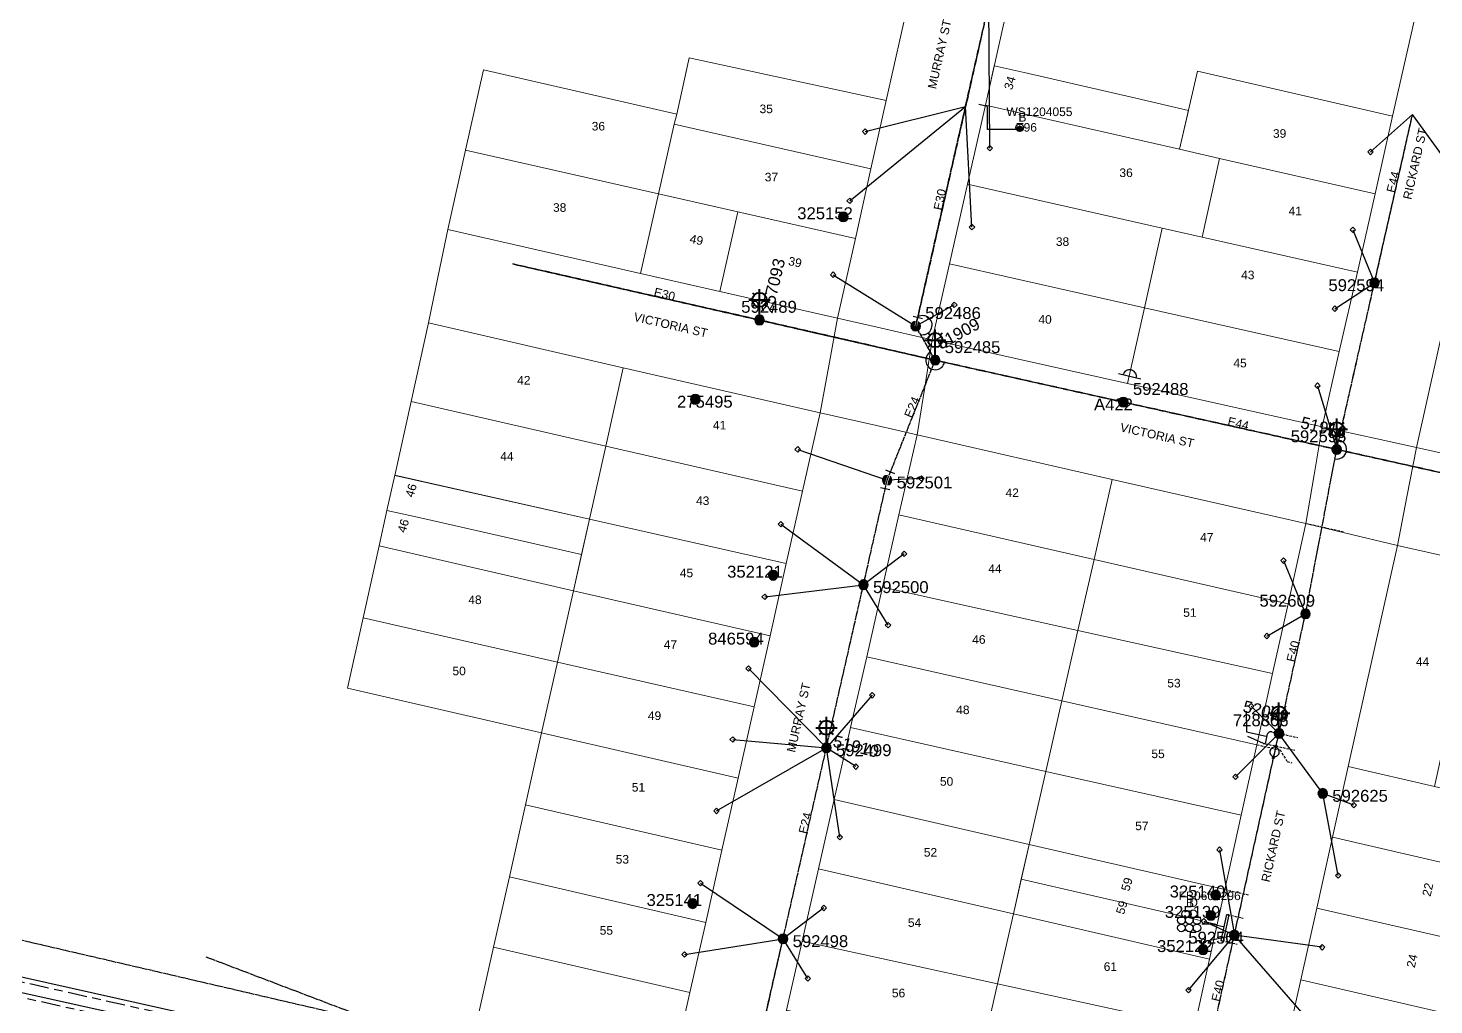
# Model space of a CAD drawing. Header units: metres. Extents: x 311347 to 316656, y 6252667 to 6255486.
# Drawn here: x 313650.2 to 313944.8, y 6254994.7 to 6255199.5 of the extents above; entities that cross this region are included whole.
import ezdxf
from ezdxf.enums import TextEntityAlignment as Align

# ---------------------------------------------------------------- set-up
doc = ezdxf.new("R2010")
doc.units = ezdxf.units.M
for name, pattern in [('Cable Exist OH', [1, 1, 0]), ('Cable Exist UG', [8.2, 4, -1.2, 1.8, -1.2]), ('DASHED', [0.75, 0.5, -0.25])]:
    doc.linetypes.add(name, pattern=pattern)
doc.layers.get('0').update_dxf_attribs({"color": 6})
doc.layers.add('Cadastre Land Parcels_SP_EXT', color=9, linetype='Continuous', lineweight=5)
doc.layers.add('Cadastre Roads_SP_EXT', color=7, linetype='Continuous', lineweight=5)
for name, color, linetype in [('Duct_SP_EXT', 7, 'Continuous'), ('Equip_SP_HV_EXT', 7, 'Continuous'), ('Equip_SP_LV_EXT', 7, 'Continuous'), ('Equip_SP_SL_EXT', 7, 'Continuous'), ('Mains_HV_EXT', 7, 'Continuous'), ('Mains_LV_EXT', 7, 'Continuous'), ('Mains_SL_EXT', 7, 'Continuous'), ('Mains_TR_EXT', 7, 'Continuous'), ('Services_SP_EXT', 7, 'Continuous'), ('SupportsOH_SP_TR_HV_LV_SL_EXT', 7, 'Continuous'), ('Trench_SP_EXT', 7, 'Continuous')]:
    doc.layers.add(name, color=color, linetype=linetype)
doc.layers.add('UNKNOWN_FEATURES', color=1, linetype='DASHED', plot=False)
doc.styles.add('iecARIAL', font='arial.ttf', dxfattribs={"height": 2})
doc.styles.add('POLE_LABEL', font='arial.ttf')
doc.styles.get("Standard").update_dxf_attribs({"font": 'arial.ttf'})
doc.linetypes.add('Cable P UG', pattern='A,6,-0.5,["P",Standard,S=1.7,R=0,X=0.5,Y=-1],-2.9', length=9.4)

# ---------------------------------------------------------------- blocks, each defined once
blk = doc.blocks.new('DUCT_EXT')
blk.add_circle((0, 0.8), 0.8)
at = {"flags": 1}
blk.add_attdef('Z', (0, 0), '', height=0.2, dxfattribs=at)
at = {"flags": 9}
for tag, p in [('DUCT_CODE', (0, 0)), ('XSECT_TYPE', (0, -0.2)), ('STATE', (0, -0.6)), ('FB_REFERENCE', (0, -0.4)), ('NOTES', (0, -0.8))]:
    blk.add_attdef(tag, text='', height=0.2, dxfattribs=at).set_placement(p, align=Align.MIDDLE_LEFT)
blk = doc.blocks.new('LV_OH_LINKS_OPEN_EXT')
for p, q in [((-0.17, 4.97), (-0.17, 5.46)), ((-0.17, 3), (-0.17, 2.5)), ((0.17, 4.97), (0.17, 5.46)), ((0.17, 3), (0.17, 2.5))]:
    blk.add_line(p, q)
blk.add_lwpolyline([(0, 2.99, 1), (0, 4.98, 1)], format="xyb", close=True)
at = {"flags": 9}
for tag, p in [('ACTUAL_STATUS', (0, 0)), ('CONSTRUCTED_VOLTAGE', (0, -0.2)), ('OPERATING_VOLTAGE', (0, -0.6)), ('ORIENTATION', (0, -0.8)), ('OWNED_BY', (0, -1)), ('STATE', (0, -1.2)), ('SWITCH_TYPE', (0, -1.4)), ('NO_PHASES', (0, -0.4)), ('USAGE', (0, -1.6)), ('LEGEND', (0, -1.8)), ('NOTES', (0, -2))]:
    blk.add_attdef(tag, text='', height=0.2, dxfattribs=at).set_placement(p, align=Align.MIDDLE_LEFT)
at = {"flags": 1}
blk.add_attdef('Z', (0, 0), '', height=0.2, dxfattribs=at)
blk = doc.blocks.new('SL_LANTERN_EXT')
at = {"lineweight": 40}
for p, q in [((0, 1.97), (0, 6.47)), ((-2.25, 4.22), (2.25, 4.22)), ((-1.46, 5.68), (-1.06, 5.28)), ((-1.46, 2.76), (-1.06, 3.16)), ((1.46, 5.68), (1.06, 5.28)), ((1.46, 2.76), (1.06, 3.16)), ((0, 0), (0, 2.72))]:
    blk.add_line(p, q, dxfattribs=at)
blk.add_circle((0, 4.22), 1.5, dxfattribs=at)
at = {"style": 'iecARIAL', "flags": 8}
blk.add_attdef('ASSET_NUM', (1.5, 1.5), '', height=2.5, dxfattribs=at)
for tag, p, height, flags in [('OPERATING_VOLTAGE', (0.98, -1.65), 0.2, 9), ('ORIENTATION', (0.98, -1.85), 0.2, 9), ('OWNED_BY', (0.98, -2.05), 0.2, 9), ('STATE', (0.98, -2.25), 0.2, 9), ('CONSTRUCTED_VOLTAGE', (0.98, -0.65), 0.2, 9), ('CONTROL_TYPE', (0.98, -0.85), 0.2, 9), ('LANTERN_PURPOSE', (0.98, -1.05), 0.2, 9), ('LANTERN_TYPE', (0.98, -1.25), 0.2, 9), ('NO_PHASES', (0.98, -1.45), 0.2, 9), ('USAGE', (0.98, -2.45), 0.2, 9), ('CEXIST', (0.98, -2.65), 0.2, 9), ('CNEW', (0.98, -2.85), 0.2, 9), ('CNUMBER', (0.98, -3.05), 0.2, 9), ('LNUMBER', (2.18, -3.25), 2.5, 8), ('CREMOVE', (0.98, -3.25), 0.2, 9), ('CREPLACE', (0.98, -3.45), 0.2, 9), ('LKINGHEIGHT', (0.98, -3.65), 0.2, 9), ('LBRACKET', (0.98, -3.85), 0.2, 9), ('LBRACKETVOCAB', (0.98, -4.05), 0.2, 9), ('LCATEGORY', (0.98, -4.25), 0.2, 9), ('LCHARGE1', (0.98, -4.45), 0.2, 9), ('LCHARGE1PERCENT', (0.98, -4.65), 0.2, 9), ('LCHARGE2', (0.98, -4.85), 0.2, 9), ('LCHARGE2PERCENT', (0.98, -5.05), 0.2, 9), ('LCHARGE3', (0.98, -5.25), 0.2, 9), ('LCHARGE3PERCENT', (0.98, -5.45), 0.2, 9), ('LEXIST', (0.98, -5.65), 0.2, 9), ('LLAMP', (0.98, -5.85), 0.2, 9), ('LLAMPVOCAB', (0.98, -6.05), 0.2, 9), ('LMAST', (0.98, -6.25), 0.2, 9), ('LMASTVOCAB', (0.98, -6.45), 0.2, 9), ('LNEW', (0.98, -6.65), 0.2, 9), ('LANTNUMBER', (0.98, -6.85), 0.2, 9), ('LOUTREACH', (0.98, -7.25), 0.2, 9), ('LOUTREACHVOCAB', (0.98, -7.45), 0.2, 9), ('LRATECODE', (0.98, -7.65), 0.2, 9), ('LREMOVE', (0.98, -7.85), 0.2, 9), ('LREPLACE', (0.98, -8.05), 0.2, 9), ('LTYPE', (0.98, -8.25), 0.2, 9), ('LTYPEVOCAB', (0.98, -8.45), 0.2, 9), ('LEGEND', (0.98, -8.65), 0.2, 9), ('LOCATION', (0.98, -8.85), 0.2, 9), ('STREETNAME', (0.98, -9.25), 0.2, 9), ('SUBURB', (0.98, -9.45), 0.2, 1), ('NOTES', (0.98, -9.05), 0.2, 9)]:
    blk.add_attdef(tag, p, '', height=height, dxfattribs=dict(flags=flags))
blk = doc.blocks.new('CCP_EXT')
blk.add_wipeout([(0, 0.57), (0.57, 0), (0, -0.57), (-0.57, 0)])
blk.add_lwpolyline([(-0.57, 0), (0, 0.57), (0.57, 0), (0, -0.57), (-0.57, 0)])
at = {"flags": 1}
blk.add_attdef('Z', (0, 0), '', height=0.2, dxfattribs=at)
at = {"flags": 9}
for tag, p in [('CCP_TYPE', (0, 0)), ('CONSTRUCTED_VOLTAGE', (0, -0.2)), ('OPERATING_VOLTAGE', (0, -0.6)), ('ORIENTATION', (0, -0.8)), ('OWNED_BY', (0, -1)), ('STATE', (0, -1.8)), ('NO_PHASES', (0, -0.4)), ('USAGE', (0, -1.2)), ('LEGEND', (0, -1.4)), ('LIFE_SUPPORT', (0, -1.6)), ('NOTES', (0, -2))]:
    blk.add_attdef(tag, text='', height=0.2, dxfattribs=at).set_placement(p, align=Align.MIDDLE_LEFT)
blk = doc.blocks.new('POLE_EXT')
blk.add_hatch(color=256).paths.add_polyline_path([(-1, 0, 1), (1, 0, 1)])
blk.add_lwpolyline([(-1, 0, 1), (1, 0, 1)], format="xyb", close=True)
for tag, height, flags, p in [('pNumber', 2.5, 8, (-17.84, 2.07)), ('OWNED_BY', 0.2, 9, (1.35, -0.4)), ('SPECIAL_USE', 0.2, 9, (1.35, -0.8)), ('STATE', 0.2, 9, (1.35, -1)), ('cLV', 0.2, 9, (1.35, -1.4)), ('hDepth', 0.2, 9, (1.35, -1.6)), ('hDia', 0.2, 9, (1.35, -1.8)), ('cHV', 0.2, 9, (1.35, -2)), ('PARENT', 0.2, 9, (1.35, -0.6)), ('USAGE', 0.2, 9, (1.35, -1.2)), ('LBRACKET', 0.2, 9, (1.35, -2.2)), ('LExisting', 0.2, 9, (1.35, -2.4)), ('LANTNUMBER', 0.2, 9, (1.35, -2.6)), ('LOther', 0.2, 9, (1.35, -2.8)), ('LRemove', 0.2, 9, (1.35, -3)), ('cLinedev', 0.2, 9, (1.35, -3.4)), ('pExisting', 0.2, 9, (1.35, -3.8)), ('pFooting', 0.2, 9, (1.35, -4.4)), ('pNew', 0.2, 9, (1.35, -4.6)), ('pRelocate', 0.2, 9, (1.35, -5)), ('pRemove', 0.2, 9, (1.35, -5.2)), ('pReplace', 0.2, 9, (1.35, -5.4)), ('pStay', 0.2, 9, (1.35, -5.6)), ('pType', 0.2, 9, (1.35, -5.8)), ('LEGEND', 0.2, 9, (1.35, -3.2)), ('LOCATION', 0.2, 9, (1.35, -3.6)), ('PFNUMBER', 0.2, 9, (1.35, -4)), ('NEWPFNUMBER', 0.2, 9, (1.35, -4.2)), ('cspan', 0.2, 9, (1.35, -6)), ('STREETNAME', 0.2, 9, (1.35, -6.2)), ('SUBURB', 0.2, 9, (1.35, -6.4)), ('OPERATED_BY', 0.2, 9, (1.36, -7.01)), ('NOTES', 0.2, 9, (1.35, -6.6)), ('MAINTAINED_BY', 0.2, 9, (1.36, -6.81))]:
    blk.add_attdef(tag, text='', height=height, dxfattribs=dict(flags=flags)).set_placement(p, align=Align.MIDDLE_LEFT)
at = {"style": 'POLE_LABEL'}
for tag, height, flags, p in [('ASSET_NUM', 2.5, 8, (2, 2)), ('STRUCTURE_PLANT_NUMBER', 0.2, 9, (1.35, 0.03)), ('STREET_CODE', 0.2, 9, (1.35, -0.2))]:
    blk.add_attdef(tag, text='', height=height, dxfattribs=dict(at, flags=flags)).set_placement(p, align=Align.MIDDLE_LEFT)
at = {"flags": 1}
blk.add_attdef('Z', (1.35, -7.33), '', height=0.2, dxfattribs=at)
blk = doc.blocks.new('HV_USL_CLOSED_EXT')
blk.add_line((2.4, 5.5), (-2.4, 5.5))
blk.add_lwpolyline([(1.44, 5.5, 0.414214), (0, 6.94, 0.414214), (-1.44, 5.5)], format="xyb")
for tag, height, flags, p in [('ASSET_NUM', 2.5, 8, (2, 2)), ('STREET_CODE', 0.2, 9, (1.5, 0)), ('ACTUAL_STATUS', 0.2, 9, (1.5, -0.2)), ('CONSTRUCTED_VOLTAGE', 0.2, 9, (1.5, -0.4)), ('OPERATING_VOLTAGE', 0.2, 9, (1.5, -0.8)), ('ORIENTATION', 0.2, 9, (1.5, -1)), ('OWNED_BY', 0.2, 9, (1.5, -1.2)), ('OPERATED_BY', 0.2, 9, (1.5, -1.4)), ('STATE', 0.2, 9, (1.5, -1.8)), ('SWITCH_TYPE', 0.2, 9, (1.5, -2)), ('STREETNAME', 0.2, 9, (1.5, -2.8)), ('SUBURB', 0.2, 9, (1.5, -3)), ('NO_PHASES', 0.2, 9, (1.5, -0.6)), ('MAINTAINED_BY', 0.2, 9, (1.5, -1.6)), ('USAGE', 0.2, 9, (1.5, -2.2)), ('LEGEND', 0.2, 9, (1.5, -2.4)), ('LOCATION', 0.2, 9, (1.5, -2.6)), ('Z', 0.2, 1, (1.5, -3.6)), ('NOTES', 0.2, 9, (1.5, -3.2)), ('LABEL_ALIGNMENT', 0.2, 9, (1.5, -3.4))]:
    blk.add_attdef(tag, text='', height=height, dxfattribs=dict(flags=flags)).set_placement(p, align=Align.MIDDLE_LEFT)
blk = doc.blocks.new('End Shackle_EXT')
blk.add_wipeout([(0, 0.25), (1.81, 0.25), (1.82, -0.25), (0, -0.25)])
blk.add_line((1.81, -1), (1.81, 1))
at = {"flags": 1}
blk.add_attdef('Z', (0, 0), '', height=0.2, dxfattribs=at)
at = {"flags": 9}
for tag, p in [('CONNECTOR_TYPE', (0, 0)), ('CONSTRUCTED_VOLTAGE', (0, -0.2)), ('OPERATING_VOLTAGE', (0, -0.6)), ('ORIENTATION', (0, -0.8)), ('OWNED_BY', (0, -1)), ('STATE', (0, -1.2)), ('NO_PHASES', (0, -0.4)), ('USAGE', (0, -1.4)), ('NOTES', (0, -1.6))]:
    blk.add_attdef(tag, text='', height=0.2, dxfattribs=at).set_placement(p, align=Align.MIDDLE_LEFT)
blk = doc.blocks.new('CABLE_LARGE_EXT')
h = blk.add_hatch(color=256)
edge = h.paths.add_edge_path()
edge.add_arc((0, 0.55), 0.55, 0, 360)
blk.add_circle((0, 0.55), 0.55)
at = {"flags": 1}
blk.add_attdef('Z', (0, 0), '', height=0.2, dxfattribs=at)
at = {"flags": 9}
for tag, p in [('COND_CODE', (0, 0)), ('STATE', (0, -0.4)), ('XSECT_SIZE', (0, -0.6)), ('FB_REFERENCE', (0, -0.2)), ('NOTES', (0, -0.8))]:
    blk.add_attdef(tag, text='', height=0.2, dxfattribs=at).set_placement(p, align=Align.MIDDLE_LEFT)

msp = doc.modelspace()

# ---------------------------------------------------------------- linework, layer by layer
at = {"layer": 'Cadastre Land Parcels_SP_EXT', "linetype": 'Continuous'}
for points in [[(313830.06, 6255184.28), (313788.74, 6255193.2), (313786.14, 6255181.41), (313785.6, 6255179.29), (313826.84, 6255169.95), (313830.06, 6255184.28)], [(313786.14, 6255181.41), (313745.64, 6255190.73), (313741.85, 6255173.87), (313782.28, 6255164.7), (313785.6, 6255179.29), (313786.14, 6255181.41)], [(313893.41, 6255182.22), (313882.36, 6255184.76), (313858.98, 6255190.15), (313852.69, 6255191.55), (313850.83, 6255183.3), (313891.55, 6255174.06), (313893.41, 6255182.22)], [(313936.19, 6255180.97), (313895.29, 6255190.42), (313891.55, 6255174.06), (313899.93, 6255172.15), (313932.52, 6255164.74), (313936.19, 6255180.97)], [(313891.55, 6255174.06), (313850.83, 6255183.3), (313847.07, 6255166.73), (313887.88, 6255157.55), (313896.28, 6255155.66), (313899.93, 6255172.15), (313891.55, 6255174.06)], [(313826.84, 6255169.95), (313785.6, 6255179.29), (313782.28, 6255164.7), (313823.59, 6255155.36), (313826.84, 6255169.95)], [(313782.28, 6255164.7), (313741.85, 6255173.87), (313738.11, 6255157.22), (313778.52, 6255148.03), (313782.28, 6255164.7)], [(313932.52, 6255164.74), (313899.93, 6255172.15), (313896.28, 6255155.66), (313928.8, 6255148.32), (313932.52, 6255164.74)], [(313884.16, 6255140.84), (313887.88, 6255157.55), (313847.07, 6255166.73), (313843.29, 6255150.08), (313884.16, 6255140.84)], [(313798.93, 6255160.94), (313782.28, 6255164.7), (313778.52, 6255148.03), (313795.14, 6255144.27), (313798.93, 6255160.94)], [(313823.59, 6255155.36), (313798.93, 6255160.94), (313795.14, 6255144.27), (313819.84, 6255138.67), (313823.59, 6255155.36)], [(313896.28, 6255155.66), (313887.88, 6255157.55), (313884.16, 6255140.84), (313925.01, 6255131.66), (313928.8, 6255148.32), (313896.28, 6255155.66)], [(313964.71, 6255147.65), (313949.98, 6255151.02), (313941.18, 6255111.55), (313956.82, 6255108.05), (313964.71, 6255147.65)], [(313884.16, 6255140.84), (313843.29, 6255150.08), (313839.66, 6255134.08), (313880.62, 6255124.95), (313884.16, 6255140.84)], [(313925.01, 6255131.66), (313884.16, 6255140.84), (313880.62, 6255124.95), (313921.45, 6255115.9), (313925.01, 6255131.66)], [(313774.93, 6255128.28), (313734.07, 6255137.65), (313730.43, 6255121.19), (313771.26, 6255111.82), (313774.93, 6255128.28)], [(313816.17, 6255118.84), (313774.93, 6255128.28), (313771.26, 6255111.82), (313812.49, 6255102.37), (313816.17, 6255118.84)], [(313771.26, 6255111.82), (313730.43, 6255121.19), (313727, 6255105.71), (313767.83, 6255096.53), (313771.26, 6255111.82)], [(313877.41, 6255104.87), (313836.51, 6255114.21), (313832.7, 6255097.45), (313873.6, 6255088.07), (313877.41, 6255104.87)], [(313812.49, 6255102.37), (313771.26, 6255111.82), (313767.83, 6255096.53), (313809.09, 6255087.26), (313812.49, 6255102.37)], [(313767.83, 6255096.53), (313727, 6255105.72), (313725.36, 6255098.32), (313731.8, 6255096.91), (313754.87, 6255091.71), (313766.17, 6255089.11), (313767.83, 6255096.53)], [(313918.03, 6255095.62), (313877.41, 6255104.87), (313873.6, 6255088.07), (313914.3, 6255078.76), (313918.03, 6255095.62)], [(313766.17, 6255089.11), (313754.87, 6255091.71), (313731.8, 6255096.91), (313725.36, 6255098.32), (313723.72, 6255090.9), (313764.47, 6255081.52), (313766.17, 6255089.11)], [(313809.09, 6255087.26), (313767.83, 6255096.53), (313764.47, 6255081.52), (313805.7, 6255072.06), (313809.09, 6255087.26)], [(313873.6, 6255088.07), (313832.7, 6255097.45), (313829.26, 6255082.28), (313870.2, 6255073.21), (313873.6, 6255088.07)], [(313764.47, 6255081.52), (313723.72, 6255090.9), (313720.39, 6255075.86), (313761.13, 6255066.57), (313764.47, 6255081.52)], [(313955.21, 6255086.92), (313937.22, 6255091.01), (313926.89, 6255044.66), (313944.94, 6255040.5), (313955.21, 6255086.92)], [(313914.3, 6255078.76), (313873.6, 6255088.07), (313870.2, 6255073.21), (313911.04, 6255064.16), (313914.3, 6255078.76)], [(313805.7, 6255072.06), (313764.47, 6255081.52), (313761.13, 6255066.57), (313802.36, 6255057.19), (313805.7, 6255072.06)], [(313870.2, 6255073.21), (313829.26, 6255082.28), (313825.94, 6255067.68), (313866.85, 6255058.44), (313870.2, 6255073.21)], [(313761.13, 6255066.57), (313720.39, 6255075.86), (313717.11, 6255061.06), (313757.81, 6255051.7), (313761.13, 6255066.57)], [(313911.04, 6255064.16), (313870.2, 6255073.21), (313866.85, 6255058.44), (313907.75, 6255049.21), (313911.04, 6255064.16)], [(313802.36, 6255057.19), (313761.13, 6255066.57), (313757.81, 6255051.7), (313799, 6255042.22), (313802.36, 6255057.19)], [(313866.85, 6255058.44), (313825.94, 6255067.68), (313822.57, 6255052.82), (313863.48, 6255043.64), (313866.85, 6255058.44)], [(313907.75, 6255049.21), (313866.85, 6255058.44), (313863.48, 6255043.64), (313904.41, 6255034.45), (313907.75, 6255049.21)], [(313799, 6255042.22), (313757.81, 6255051.7), (313754.42, 6255036.61), (313795.6, 6255027.16), (313799, 6255042.22)], [(313863.48, 6255043.64), (313822.57, 6255052.82), (313819.15, 6255037.78), (313860, 6255028.32), (313863.48, 6255043.64)], [(313944.94, 6255040.5), (313926.89, 6255044.66), (313923.6, 6255029.85), (313967.95, 6255019.59), (313971.22, 6255034.45), (313959.43, 6255037.16), (313944.94, 6255040.5)], [(313904.41, 6255034.45), (313863.48, 6255043.64), (313860, 6255028.32), (313901.03, 6255018.86), (313904.41, 6255034.45)], [(313795.6, 6255027.16), (313754.42, 6255036.61), (313751.05, 6255021.54), (313792.24, 6255011.98), (313795.6, 6255027.16)], [(313860, 6255028.32), (313819.15, 6255037.78), (313815.85, 6255023.24), (313856.69, 6255013.76), (313860, 6255028.32)], [(313858.34, 6255021.04), (313873.47, 6255017.54), (313893.51, 6255012.95), (313899.42, 6255011.57), (313901.03, 6255018.86), (313860, 6255028.32), (313858.34, 6255021.04)], [(313967.95, 6255019.59), (313923.6, 6255029.85), (313920.28, 6255014.97), (313964.7, 6255004.83), (313967.95, 6255019.59)], [(313792.24, 6255011.98), (313751.05, 6255021.54), (313747.74, 6255006.83), (313788.9, 6254997.3), (313792.24, 6255011.98)], [(313856.69, 6255013.76), (313815.85, 6255023.24), (313812.41, 6255008.09), (313853.35, 6254999.13), (313856.69, 6255013.76)], [(313856.69, 6255013.76), (313897.81, 6255004.29), (313899.42, 6255011.57), (313893.51, 6255012.95), (313873.47, 6255017.54), (313858.34, 6255021.04), (313856.69, 6255013.76)], [(313897.81, 6255004.29), (313856.69, 6255013.76), (313853.35, 6254999.13), (313894.68, 6254990.12), (313897.81, 6255004.29)], [(313964.7, 6255004.83), (313920.28, 6255014.97), (313916.93, 6254999.96), (313961.37, 6254989.71), (313964.7, 6255004.83)], [(313788.9, 6254997.3), (313747.74, 6255006.83), (313744.03, 6254990.24), (313764.25, 6254985.56), (313785.19, 6254980.73), (313788.9, 6254997.3)], [(313853.35, 6254999.13), (313812.41, 6255008.09), (313809.13, 6254993.6), (313850, 6254984.32), (313853.35, 6254999.13)], [(313894.68, 6254990.12), (313853.35, 6254999.13), (313851.68, 6254991.74), (313892.97, 6254982.45), (313894.68, 6254990.12)], [(313961.37, 6254989.71), (313916.93, 6254999.96), (313913.66, 6254985.31), (313958.17, 6254975.17), (313961.37, 6254989.71)]]:
    msp.add_lwpolyline(points, close=True, dxfattribs=at)
at = {"layer": 'Cadastre Roads_SP_EXT', "linetype": 'Continuous'}
msp.add_lwpolyline([(313956.82, 6255108.05), (313941.18, 6255111.55), (313939.18, 6255101.18), (313937.22, 6255091.01), (313955.21, 6255086.92), (313969.48, 6255083.62), (313984.11, 6255080.27), (314025.82, 6255070.72), (314028.05, 6255081.24), (314030.22, 6255091.52), (314016.09, 6255094.73), (314001.3, 6255098.08), (313986.03, 6255101.51), (313971.27, 6255104.82), (313956.82, 6255108.05)], close=True, dxfattribs=at)
at = {"layer": 'Duct_SP_EXT'}
for p, q in [((313901.38, 6255013.66), (313900.17, 6255008.19)), ((313901.84, 6255013.56), (313900.64, 6255008.09)), ((313901.38, 6255013.66), (313901.61, 6255013.61)), ((313901.84, 6255013.56), (313901.61, 6255013.61)), ((313900.17, 6255008.19), (313900.4, 6255008.14)), ((313900.64, 6255008.09), (313900.4, 6255008.14))]:
    msp.add_line(p, q, dxfattribs=at)
for points in [[(313857.32, 6255178.18), (313851.26, 6255178.18), (313851.26, 6255183.06), (313849.45, 6255183.48)], [(313896.22, 6255011.7), (313898.15, 6255011.68), (313900.68, 6255011.15)]]:
    msp.add_lwpolyline(points, dxfattribs=at)
at = {"layer": 'Mains_HV_EXT', "linetype": 'Cable Exist OH'}
for points in [[(313840.31, 6255129.84), (313879.75, 6255121.06)], [(313879.75, 6255121.06), (313924.47, 6255111.14)], [(313924.47, 6255111.14), (313971.52, 6255100.66)]]:
    msp.add_lwpolyline(points, dxfattribs=at)
at = {"layer": 'Mains_LV_EXT', "linetype": 'Continuous'}
for points in [[(313837.21, 6255135.24, 1.464663), (313836.66, 6255138.93)], [(313839.32, 6255131.58, 1.534888), (313842.26, 6255129.41)], [(313924.1, 6255109.18, 1.02253), (313924.92, 6255113.09)]]:
    msp.add_lwpolyline(points, format="xyb", dxfattribs=at)
at = {"layer": 'Mains_LV_EXT', "linetype": 'Cable Exist OH'}
for points in [[(313917.93, 6255076.67), (313924.47, 6255111.14)], [(313924.47, 6255111.14), (313971.52, 6255100.66)], [(313912.37, 6255051.61), (313917.93, 6255076.67)], [(313800.45, 6254973.46), (313808.41, 6255008.56)]]:
    msp.add_lwpolyline(points, dxfattribs=at)
at = {"layer": 'Mains_SL_EXT', "linetype": 'Cable Exist OH'}
for points in [[(313803.47, 6255138.28), (313751.76, 6255150.02)], [(314033.43, 6255086.79), (313971.52, 6255100.66), (313924.47, 6255111.14)]]:
    msp.add_lwpolyline(points, dxfattribs=at)
at = {"layer": 'Services_SP_EXT'}
for points in [[(313955.12, 6255161.07), (313940.37, 6255181.33)], [(313921.54, 6255039.03), (313912.37, 6255051.61)], [(313918.11, 6254991.96), (313903.01, 6255009.29)]]:
    msp.add_lwpolyline(points, dxfattribs=at)
at = {"layer": 'Trench_SP_EXT', "linetype": 'Cable Exist UG'}
for points in [[(313905.79, 6255051.03), (313909.07, 6255049.54)], [(313909.61, 6255049.78), (313909.99, 6255051.51)], [(313910.87, 6255051.94), (313912.37, 6255051.61)]]:
    msp.add_lwpolyline(points, dxfattribs=at)
for points in [[(313909.99, 6255051.51, -0.376504), (313910.87, 6255051.94)], [(313909.07, 6255049.54, 0.576695), (313909.61, 6255049.78)]]:
    msp.add_lwpolyline(points, format="xyb", dxfattribs=at)
at = {"layer": 'UNKNOWN_FEATURES'}
for points in [[(313918.03, 6255095.63), (313925.87, 6255093.89)], [(313912.37, 6255051.61), (313913.45, 6255056.49)], [(313912.37, 6255051.61), (313916.25, 6255050.75)], [(313907.75, 6255049.22), (313912.6, 6255048.15), (313914.1, 6255045.69), (313915.07, 6255045.47)], [(313909.54, 6255049.44), (313915.66, 6255048.09)], [(313901.03, 6255018.86), (313905.91, 6255017.78)], [(313901.61, 6255013.61), (313904.83, 6255012.9)], [(313900.4, 6255008.14), (313903.63, 6255007.43)]]:
    msp.add_lwpolyline(points, dxfattribs=at)

# ---------------------------------------------------------------- block references
at = {"layer": 'Duct_SP_EXT'}
for name, p in [('DUCT_EXT', (313858.02, 6255177.8)), ('CABLE_LARGE_EXT', (313858.02, 6255177.8)), ('DUCT_EXT', (313891.93, 6255011.63)), ('DUCT_EXT', (313892.79, 6255012.98)), ('DUCT_EXT', (313893.57, 6255011.64)), ('DUCT_EXT', (313894.39, 6255013.01)), ('DUCT_EXT', (313895.19, 6255011.63)), ('DUCT_EXT', (313891.91, 6255010.03)), ('DUCT_EXT', (313893.55, 6255010.05)), ('DUCT_EXT', (313895.19, 6255010.03))]:
    msp.add_blockref(name, p, dxfattribs=at)
at = {"layer": 'Equip_SP_HV_EXT'}
ref = msp.add_blockref('HV_USL_CLOSED_EXT', (313879.75, 6255121.06), dxfattribs=dict(at, rotation=346.3176950957306))
ref.add_attrib('ASSET_NUM', 'A422', dxfattribs={"layer": '0', "height": 2.5}).set_placement((313881.75, 6255121.81), align=Align.TOP_RIGHT)
at = {"layer": 'Equip_SP_LV_EXT', "rotation": 166.4799811384383}
msp.add_blockref('LV_OH_LINKS_OPEN_EXT', (313912.37, 6255051.61), dxfattribs=at)
at = {"layer": 'Equip_SP_SL_EXT'}
ref = msp.add_blockref('SL_LANTERN_EXT', (313803.47, 6255138.28), dxfattribs=at)
ref.add_attrib('ASSET_NUM', '257093', dxfattribs={"layer": '0', "height": 2.5, "rotation": 76.6021, "style": 'iecARIAL'}).set_placement((313804.97, 6255139.79), align=Align.MIDDLE_LEFT)
ref = msp.add_blockref('SL_LANTERN_EXT', (313840.31, 6255129.84), dxfattribs=at)
ref.add_attrib('ASSET_NUM', '51909', dxfattribs={"layer": '0', "height": 2.5, "rotation": 28.7385, "style": 'iecARIAL'}).set_placement((313841.81, 6255131.34), align=Align.BOTTOM_LEFT)
ref = msp.add_blockref('SL_LANTERN_EXT', (313924.47, 6255111.14), dxfattribs=at)
ref.add_attrib('ASSET_NUM', '51916', dxfattribs={"layer": '0', "height": 2.5, "rotation": 346.3856, "style": 'iecARIAL'}).set_placement((313925.97, 6255112.64), align=Align.BOTTOM_RIGHT)
ref = msp.add_blockref('SL_LANTERN_EXT', (313912.37, 6255051.61), dxfattribs=at)
ref.add_attrib('ASSET_NUM', '52049', dxfattribs={"layer": '0', "height": 2.5, "rotation": 346.1587, "style": 'iecARIAL'}).set_placement((313913.87, 6255053.11), align=Align.BOTTOM_RIGHT)
ref = msp.add_blockref('SL_LANTERN_EXT', (313817.5, 6255048.59), dxfattribs=at)
ref.add_attrib('ASSET_NUM', '51910', dxfattribs={"layer": '0', "height": 2.5, "rotation": 345.8348, "style": 'iecARIAL'}).set_placement((313819, 6255050.09), align=Align.MIDDLE_LEFT)
at = {"layer": 'SupportsOH_SP_TR_HV_LV_SL_EXT'}
ref = msp.add_blockref('POLE_EXT', (313932.39, 6255146.06), dxfattribs=at)
ref.add_attrib('ASSET_NUM', '592594', dxfattribs={"layer": '0', "height": 2.5, "rotation": 359.9274, "style": 'POLE_LABEL'}).set_placement((313934.39, 6255146.81), align=Align.TOP_RIGHT)
ref = msp.add_blockref('POLE_EXT', (313803.47, 6255138.28), dxfattribs=at)
ref.add_attrib('ASSET_NUM', '592489', dxfattribs={"layer": '0', "height": 2.5, "style": 'POLE_LABEL'}).set_placement((313805.47, 6255139.04), align=Align.BOTTOM_CENTER)
ref = msp.add_blockref('POLE_EXT', (313840.31, 6255129.84), dxfattribs=at)
ref.add_attrib('ASSET_NUM', '592485', dxfattribs={"layer": '0', "height": 2.5, "rotation": 359.9732, "style": 'POLE_LABEL'}).set_placement((313842.31, 6255130.59), align=Align.BOTTOM_LEFT)
ref = msp.add_blockref('POLE_EXT', (313879.75, 6255121.06), dxfattribs=at)
ref.add_attrib('ASSET_NUM', '592488', dxfattribs={"layer": '0', "height": 2.5, "style": 'POLE_LABEL'}).set_placement((313881.75, 6255121.81), align=Align.BOTTOM_LEFT)
ref = msp.add_blockref('POLE_EXT', (313790.02, 6255121.64), dxfattribs=at)
ref.add_attrib('ASSET_NUM', '275495', dxfattribs={"layer": '0', "height": 2.5, "style": 'POLE_LABEL'}).set_placement((313792.02, 6255122.39), align=Align.TOP_CENTER)
ref = msp.add_blockref('POLE_EXT', (313924.47, 6255111.14), dxfattribs=at)
ref.add_attrib('ASSET_NUM', '592595', dxfattribs={"layer": '0', "height": 2.5, "style": 'POLE_LABEL'}).set_placement((313926.48, 6255111.89), align=Align.BOTTOM_RIGHT)
ref = msp.add_blockref('POLE_EXT', (313806.34, 6255084.76), dxfattribs=at)
ref.add_attrib('ASSET_NUM', '352121', dxfattribs={"layer": '0', "height": 2.5, "style": 'POLE_LABEL'}).set_placement((313808.34, 6255085.51), align=Align.MIDDLE_RIGHT)
ref = msp.add_blockref('POLE_EXT', (313825.27, 6255082.78), dxfattribs=at)
ref.add_attrib('ASSET_NUM', '592500', dxfattribs={"layer": '0', "height": 2.5, "style": 'POLE_LABEL'}).set_placement((313827.27, 6255083.53), align=Align.TOP_LEFT)
ref = msp.add_blockref('POLE_EXT', (313917.93, 6255076.67), dxfattribs=at)
ref.add_attrib('ASSET_NUM', '592609', dxfattribs={"layer": '0', "height": 2.5, "rotation": 359.9641, "style": 'POLE_LABEL'}).set_placement((313919.93, 6255077.42), align=Align.BOTTOM_RIGHT)
ref = msp.add_blockref('POLE_EXT', (313802.35, 6255070.73), dxfattribs=at)
ref.add_attrib('ASSET_NUM', '846594', dxfattribs={"layer": '0', "height": 2.5, "style": 'POLE_LABEL'}).set_placement((313804.35, 6255071.48), align=Align.MIDDLE_RIGHT)
ref = msp.add_blockref('POLE_EXT', (313817.5, 6255048.59), dxfattribs=at)
ref.add_attrib('ASSET_NUM', '592499', dxfattribs={"layer": '0', "height": 2.5, "style": 'POLE_LABEL'}).set_placement((313819.5, 6255049.34), align=Align.TOP_LEFT)
ref = msp.add_blockref('POLE_EXT', (313899.11, 6255017.72), dxfattribs=at)
ref.add_attrib('ASSET_NUM', '325140', dxfattribs={"layer": '0', "height": 2.5, "style": 'POLE_LABEL'}).set_placement((313901.11, 6255018.47), align=Align.MIDDLE_RIGHT)
ref = msp.add_blockref('POLE_EXT', (313789.45, 6255015.94), dxfattribs=at)
ref.add_attrib('ASSET_NUM', '325141', dxfattribs={"layer": '0', "height": 2.5, "style": 'POLE_LABEL'}).set_placement((313791.45, 6255016.69), align=Align.MIDDLE_RIGHT)
ref = msp.add_blockref('POLE_EXT', (313808.41, 6255008.56), dxfattribs=at)
ref.add_attrib('ASSET_NUM', '592498', dxfattribs={"layer": '0', "height": 2.5, "style": 'POLE_LABEL'}).set_placement((313810.42, 6255009.31), align=Align.TOP_LEFT)

# ---------------------------------------------------------------- texts
at = {"layer": 'Cadastre Land Parcels_SP_EXT'}
for s, rotation, p in [('34', 73.506, (313856.41, 6255186.37)), ('49', 348.339, (313788.72, 6255154.48)), ('39', 348.3391, (313809.38, 6255149.81)), ('46', 73.8239, (313730.91, 6255100.96)), ('46', 73.8246, (313729.27, 6255093.54)), ('59', 73.8826, (313880.96, 6255018.38)), ('22', 77.4245, (313944.13, 6255017.31)), ('59', 73.8898, (313879.88, 6255013.53)), ('24', 77.4245, (313940.82, 6255002.37))]:
    msp.add_text(s, height=1.8, rotation=rotation, dxfattribs=at).set_placement(p)
for s, p in [('35', (313803.48, 6255181.63)), ('36', (313768.3, 6255178)), ('39', (313911.1, 6255176.47)), ('37', (313804.58, 6255167.33)), ('36', (313878.92, 6255168.24)), ('38', (313760.19, 6255160.95)), ('41', (313914.38, 6255160.22)), ('38', (313865.6, 6255153.8)), ('43', (313904.43, 6255146.81)), ('40', (313861.93, 6255137.49)), ('45', (313902.81, 6255128.34)), ('42', (313752.67, 6255124.74)), ('41', (313793.71, 6255115.33)), ('44', (313749.13, 6255108.81)), ('43', (313790.17, 6255099.49)), ('42', (313855.05, 6255101.15)), ('47', (313895.84, 6255091.83)), ('45', (313786.77, 6255084.34)), ('44', (313851.44, 6255085.25)), ('48', (313742.43, 6255078.72)), ('51', (313892.29, 6255076.05)), ('46', (313848.06, 6255070.4)), ('47', (313783.41, 6255069.34)), ('50', (313739.11, 6255063.8)), ('44', (313941.07, 6255065.77)), ('53', (313888.96, 6255061.25)), ('48', (313844.71, 6255055.65)), ('49', (313780.07, 6255054.42)), ('55', (313885.62, 6255046.43)), ('50', (313841.3, 6255040.64)), ('51', (313776.7, 6255039.42)), ('57', (313882.23, 6255031.32)), ('52', (313837.92, 6255025.78)), ('53', (313773.33, 6255024.32)), ('54', (313834.58, 6255011.06)), ('55', (313769.98, 6255009.41)), ('61', (313875.63, 6255001.83)), ('56', (313831.22, 6254996.29))]:
    msp.add_text(s, height=1.8, dxfattribs=at).set_placement(p)
at = {"layer": 'Cadastre Roads_SP_EXT'}
for s, rotation, p in [('MURRAY ST', 77.2949, (313840.46, 6255186.58)), ('RICKARD ST', 77.3451, (313940.09, 6255163.4)), ('VICTORIA ST', 347.1519, (313776.97, 6255138.11)), ('VICTORIA ST', 347.3119, (313878.94, 6255114.96)), ('MURRAY ST', 77.2831, (313810.92, 6255047.51)), ('RICKARD ST', 77.4608, (313910.39, 6255020.3))]:
    msp.add_text(s, height=1.8, rotation=rotation, dxfattribs=at).set_placement(p)
at = {"layer": 'Duct_SP_EXT'}
for s, p in [('WS1204055', (313855.24, 6255181.02)), ('B', (313857.75, 6255179.87)), ('T96', (313857.3, 6255177.76)), ('FB0602296', (313891.35, 6255016.67)), ('B', (313892.87, 6255015.2)), ('D', (313893.57, 6255015.25))]:
    msp.add_text(s, height=1.8, dxfattribs=at).set_placement(p)
at = {"layer": 'Mains_LV_EXT'}
for s, rotation, p in [('E44', 76.1658, (313936.63, 6255164.82)), ('E30', 78.2847, (313841.71, 6255161.15)), ('E30', 346.0919, (313781.2, 6255143.34)), ('E24', 67.0886, (313835.4, 6255117.59)), ('E44', 346.3856, (313901.46, 6255116.24)), ('E40', 76.4106, (313915.66, 6255066.44)), ('E24', 76.1235, (313813.38, 6255030.43)), ('E40', 76.4292, (313899.91, 6254995.27))]:
    msp.add_text(s, height=1.8, rotation=rotation, dxfattribs=at).set_placement(p)

# ---------------------------------------------------------------- next in the draw order: block references
at = {"layer": 'Services_SP_EXT'}
for p in [(313825.62, 6255177.76), (313851.76, 6255174.3), (313931.53, 6255173.5), (313822.38, 6255163.25), (313848.01, 6255157.76), (313927.83, 6255157.18), (313818.92, 6255147.77), (313844.31, 6255141.45), (313924.07, 6255140.64), (313920.42, 6255124.5), (313811.48, 6255111.15), (313837.4, 6255105.06), (313807.96, 6255095.48), (313833.81, 6255089.27), (313913.34, 6255087.83), (313804.56, 6255080.25), (313830.42, 6255074.32), (313909.83, 6255072.02), (313801.19, 6255065.24), (313827.08, 6255059.6), (313906.56, 6255057.29), (313797.85, 6255050.34), (313823.69, 6255044.64), (313903.26, 6255042.51), (313794.47, 6255035.35), (313928.06, 6255036.59), (313820.32, 6255029.84), (313899.88, 6255027.24), (313924.77, 6255021.82), (313791.09, 6255020.21), (313816.96, 6255015.02), (313896.6, 6255012.27), (313896.49, 6255008.02), (313921.41, 6255006.77), (313787.74, 6255005.28), (313813.6, 6255000.24), (313893.4, 6254997.81)]:
    msp.add_blockref('CCP_EXT', p, dxfattribs=at)

# ---------------------------------------------------------------- next in the draw order: linework, layer by layer
at = {"layer": 'Cadastre Roads_SP_EXT', "linetype": 'Continuous'}
for points in [[(313861.92, 6255232.2), (313853.34, 6255233.16), (313841.32, 6255234.5), (313839.29, 6255225.47), (313836.37, 6255212.54), (313833.26, 6255198.53), (313830.06, 6255184.28), (313826.84, 6255169.95), (313823.59, 6255155.36), (313819.84, 6255138.67), (313828.16, 6255136.74), (313839.66, 6255134.08), (313843.29, 6255150.08), (313847.07, 6255166.73), (313850.83, 6255183.3), (313854.57, 6255199.86), (313858.35, 6255216.48), (313861.92, 6255232.2)], [(313963.23, 6255210.77), (313951.82, 6255212.68), (313943.65, 6255214.04), (313939.92, 6255197.58), (313936.19, 6255180.97), (313932.52, 6255164.74), (313928.8, 6255148.32), (313925.01, 6255131.66), (313921.45, 6255115.9), (313932.92, 6255113.37), (313941.18, 6255111.55), (313949.98, 6255151.02), (313954.55, 6255171.53), (313963.23, 6255210.77)], [(313778.52, 6255148.03), (313738.11, 6255157.22), (313736.12, 6255147.54), (313734.07, 6255137.65), (313774.93, 6255128.28), (313816.17, 6255118.84), (313817.99, 6255128.66), (313819.84, 6255138.67), (313778.52, 6255148.03)], [(313880.62, 6255124.95), (313839.66, 6255134.08), (313838.1, 6255124.21), (313836.51, 6255114.21), (313877.41, 6255104.87), (313918.03, 6255095.62), (313919.75, 6255105.84), (313921.45, 6255115.9), (313880.62, 6255124.95)], [(313836.51, 6255114.21), (313827.98, 6255116.15), (313816.17, 6255118.84), (313812.49, 6255102.37), (313809.09, 6255087.26), (313805.7, 6255072.06), (313802.36, 6255057.19), (313799, 6255042.22), (313795.6, 6255027.16), (313792.24, 6255011.98), (313788.9, 6254997.3), (313785.19, 6254980.73), (313796.84, 6254978.25), (313805.24, 6254976.46), (313809.13, 6254993.6), (313812.41, 6255008.09), (313815.85, 6255023.24), (313819.15, 6255037.78), (313822.57, 6255052.82), (313825.94, 6255067.68), (313829.26, 6255082.28), (313832.7, 6255097.45), (313836.51, 6255114.21)], [(313937.22, 6255091.01), (313926.08, 6255093.69), (313918.03, 6255095.62), (313914.3, 6255078.76), (313911.04, 6255064.16), (313907.75, 6255049.21), (313904.41, 6255034.45), (313901.03, 6255018.86), (313897.81, 6255004.29), (313894.68, 6254990.12), (313891.25, 6254974.75), (313887.4, 6254957.58), (313898.53, 6254955.17), (313906.55, 6254953.42), (313910.27, 6254970.09), (313913.66, 6254985.31), (313916.93, 6254999.96), (313920.28, 6255014.97), (313923.6, 6255029.85), (313926.89, 6255044.66), (313937.22, 6255091.01)]]:
    msp.add_lwpolyline(points, close=True, dxfattribs=at)
at = {"layer": 'Duct_SP_EXT', "linetype": 'Continuous'}
msp.add_lwpolyline([(313905.47, 6255056.26), (313905.56, 6255051.92), (313909.67, 6255051.01)], dxfattribs=at)
at = {"layer": 'Mains_HV_EXT', "linetype": 'Cable P UG'}
for points in [[(313313.98, 6254626.95), (313393.67, 6255057.64), (314093.34, 6254901.11), (314131.26, 6255065.45), (314335.25, 6255020.09), (314354.69, 6255104.98), (314657.21, 6255037.88), (314666.17, 6255075.6), (314725.03, 6255173.89), (314920.17, 6255199.14), (314890.37, 6255411.62), (315015.52, 6255427.88)], [(313317.04, 6254625.72), (313320.14, 6254642.18), (313396.04, 6255053.58), (314095.3, 6254897.96), (314133.66, 6255061.83), (314337.33, 6255016.89), (314356.86, 6255101.7), (314659.03, 6255034.71), (314668.42, 6255074.15), (314726.23, 6255171.41), (314922.82, 6255197.11), (314893.69, 6255409.18), (315016, 6255424.99)]]:
    msp.add_lwpolyline(points, dxfattribs=at)
at = {"layer": 'Mains_HV_EXT', "linetype": 'Cable Exist OH'}
for points in [[(313924.47, 6255111.14), (313940.37, 6255181.33)], [(313824.65, 6254967.86), (313800.52, 6254973.43), (313767.69, 6254980.67), (313724.35, 6254990.68), (313619.74, 6255014.97)]]:
    msp.add_lwpolyline(points, dxfattribs=at)
at = {"layer": 'Mains_LV_EXT', "linetype": 'Cable Exist OH'}
for points in [[(313932.39, 6255146.06), (313940.37, 6255181.33)], [(313924.47, 6255111.14), (313932.39, 6255146.06)], [(313840.31, 6255129.84), (313879.75, 6255121.06), (313924.47, 6255111.14)], [(313817.5, 6255048.59), (313825.27, 6255082.78)], [(313903.01, 6255009.29), (313912.37, 6255051.61)], [(313808.41, 6255008.56), (313817.5, 6255048.59)], [(313896.94, 6254981.9), (313903.01, 6255009.29)], [(313800.45, 6254973.46), (313767.69, 6254980.67), (313724.35, 6254990.68), (313687.46, 6255004.73)]]:
    msp.add_lwpolyline(points, dxfattribs=at)
at = {"layer": 'Mains_SL_EXT', "linetype": 'Cable Exist OH'}
for points in [[(313924.47, 6255111.14), (313879.75, 6255121.06), (313840.31, 6255129.84)], [(313896.94, 6254981.9), (313903.01, 6255009.33), (313912.37, 6255051.61)], [(313794.88, 6254962.21), (313800.29, 6254973.29), (313808.41, 6255008.56), (313817.5, 6255048.59)]]:
    msp.add_lwpolyline(points, dxfattribs=at)
at = {"layer": 'Services_SP_EXT'}
for points in [[(313851.76, 6255174.3), (313851.53, 6255204.61)], [(313822.38, 6255163.25), (313846.68, 6255183.02)], [(313825.62, 6255177.76), (313846.68, 6255183.02)], [(313848.01, 6255157.76), (313846.68, 6255183.02)], [(313931.53, 6255173.5), (313940.37, 6255181.33)], [(313927.83, 6255157.18), (313932.39, 6255146.06)], [(313818.92, 6255147.77), (313836.22, 6255136.98)], [(313924.07, 6255140.64), (313932.39, 6255146.06)], [(313844.31, 6255141.45), (313836.22, 6255136.98)], [(313920.42, 6255124.5), (313924.47, 6255111.14)], [(313811.48, 6255111.15), (313830.24, 6255104.71)], [(313837.4, 6255105.06), (313830.24, 6255104.71)], [(313807.96, 6255095.48), (313825.27, 6255082.78)], [(313833.81, 6255089.27), (313825.27, 6255082.78)], [(313913.34, 6255087.83), (313917.93, 6255076.67)], [(313804.56, 6255080.25), (313825.27, 6255082.78)], [(313830.42, 6255074.32), (313825.27, 6255082.78)], [(313909.83, 6255072.02), (313917.93, 6255076.67)], [(313801.19, 6255065.24), (313817.5, 6255048.59)], [(313827.08, 6255059.6), (313817.5, 6255048.59)], [(313906.56, 6255057.29), (313912.37, 6255051.61)], [(313903.26, 6255042.51), (313912.37, 6255051.61)], [(313794.47, 6255035.35), (313817.5, 6255048.59)], [(313797.85, 6255050.34), (313817.5, 6255048.59)], [(313820.32, 6255029.84), (313817.5, 6255048.59)], [(313823.69, 6255044.64), (313817.5, 6255048.59)], [(313924.77, 6255021.82), (313921.54, 6255039.03)], [(313928.06, 6255036.59), (313921.54, 6255039.03)], [(313899.88, 6255027.24), (313903.01, 6255009.29)], [(313791.09, 6255020.21), (313808.41, 6255008.56)], [(313816.96, 6255015.02), (313808.41, 6255008.56)], [(313896.6, 6255012.27), (313903.01, 6255009.29)], [(313893.4, 6254997.81), (313903.01, 6255009.29)], [(313896.49, 6255008.02), (313903.01, 6255009.29)], [(313921.41, 6255006.77), (313903.01, 6255009.29)], [(313787.74, 6255005.28), (313808.41, 6255008.56)], [(313813.6, 6255000.24), (313808.41, 6255008.56)]]:
    msp.add_lwpolyline(points, dxfattribs=at)

# ---------------------------------------------------------------- next in the draw order: block references
at = {"layer": 'SupportsOH_SP_TR_HV_LV_SL_EXT'}
ref = msp.add_blockref('POLE_EXT', (313821.04, 6255159.9), dxfattribs=at)
ref.add_attrib('ASSET_NUM', '325152', dxfattribs={"layer": '0', "height": 2.5, "style": 'POLE_LABEL'}).set_placement((313823.04, 6255160.65), align=Align.MIDDLE_RIGHT)
ref = msp.add_blockref('POLE_EXT', (313836.22, 6255136.98), dxfattribs=at)
ref.add_attrib('ASSET_NUM', '592486', dxfattribs={"layer": '0', "height": 2.5, "style": 'POLE_LABEL'}).set_placement((313838.22, 6255137.73), align=Align.BOTTOM_LEFT)
ref = msp.add_blockref('POLE_EXT', (313830.24, 6255104.71), dxfattribs=at)
ref.add_attrib('ASSET_NUM', '592501', dxfattribs={"layer": '0', "height": 2.5, "style": 'POLE_LABEL'}).set_placement((313832.24, 6255105.46), align=Align.TOP_LEFT)
ref = msp.add_blockref('POLE_EXT', (313912.37, 6255051.61), dxfattribs=at)
ref.add_attrib('ASSET_NUM', '728806', dxfattribs={"layer": '0', "height": 2.5, "rotation": 359.9572, "style": 'POLE_LABEL'}).set_placement((313914.37, 6255052.36), align=Align.BOTTOM_RIGHT)
ref = msp.add_blockref('POLE_EXT', (313921.54, 6255039.03), dxfattribs=at)
ref.add_attrib('ASSET_NUM', '592625', dxfattribs={"layer": '0', "height": 2.5, "style": 'POLE_LABEL'}).set_placement((313923.54, 6255039.78), align=Align.TOP_LEFT)
ref = msp.add_blockref('POLE_EXT', (313898.1, 6255013.44), dxfattribs=at)
ref.add_attrib('ASSET_NUM', '325139', dxfattribs={"layer": '0', "height": 2.5, "style": 'POLE_LABEL'}).set_placement((313900.1, 6255014.19), align=Align.MIDDLE_RIGHT)
ref = msp.add_blockref('POLE_EXT', (313903.01, 6255009.29), dxfattribs=at)
ref.add_attrib('ASSET_NUM', '592504', dxfattribs={"layer": '0', "height": 2.5, "style": 'POLE_LABEL'}).set_placement((313905.01, 6255010.04), align=Align.TOP_RIGHT)
ref = msp.add_blockref('POLE_EXT', (313896.46, 6255006.28), dxfattribs=at)
ref.add_attrib('ASSET_NUM', '352122', dxfattribs={"layer": '0', "height": 2.5, "style": 'POLE_LABEL'}).set_placement((313898.46, 6255007.03), align=Align.MIDDLE_RIGHT)

# ---------------------------------------------------------------- next in the draw order: block references
at = {"layer": 'Mains_LV_EXT', "rotation": 68.18262475718457}
msp.add_blockref('End Shackle_EXT', (313830.24, 6255104.71), dxfattribs=at)
at = {"layer": 'Mains_SL_EXT', "rotation": 76.1396338727518}
msp.add_blockref('End Shackle_EXT', (313836.22, 6255136.98), dxfattribs=at)

# ---------------------------------------------------------------- next in the draw order: linework, layer by layer
at = {"layer": 'Mains_HV_EXT', "linetype": 'Cable Exist OH'}
for points in [[(313840.31, 6255129.84), (313836.22, 6255136.98), (313858.89, 6255236.98)], [(313751.76, 6255150.02), (313840.31, 6255129.84)]]:
    msp.add_lwpolyline(points, dxfattribs=at)
at = {"layer": 'Mains_LV_EXT', "linetype": 'Cable Exist OH'}
for points in [[(313846.68, 6255183.02), (313836.22, 6255136.98)], [(313751.76, 6255150.02), (313803.47, 6255138.28), (313840.31, 6255129.84)], [(313840.31, 6255129.84), (313836.22, 6255136.98)]]:
    msp.add_lwpolyline(points, dxfattribs=at)
at = {"layer": 'Mains_SL_EXT', "linetype": 'Cable Exist OH'}
for points in [[(313858.89, 6255236.98), (313851.53, 6255204.61), (313846.68, 6255183.02), (313836.22, 6255136.98)], [(313840.31, 6255129.84), (313803.47, 6255138.28)]]:
    msp.add_lwpolyline(points, dxfattribs=at)

# ---------------------------------------------------------------- next in the draw order: block references
at = {"layer": 'Mains_LV_EXT', "rotation": 257.2071583095893}
msp.add_blockref('End Shackle_EXT', (313830.24, 6255104.71), dxfattribs=at)

# ---------------------------------------------------------------- next in the draw order: linework, layer by layer
at = {"layer": 'Mains_LV_EXT', "linetype": 'Cable Exist OH'}
for points in [[(313830.24, 6255104.71), (313840.31, 6255129.84)], [(313825.27, 6255082.78), (313830.24, 6255104.71)]]:
    msp.add_lwpolyline(points, dxfattribs=at)
at = {"layer": 'Mains_TR_EXT', "linetype": 'Cable Exist UG'}
for points in [[(313317.18, 6254638.5), (313394.47, 6255056.44), (314094.09, 6254899.92), (314132.01, 6255064.26), (314336, 6255018.9), (314355.45, 6255103.79), (314657.95, 6255036.69), (314667.11, 6255075.22), (314725.64, 6255172.96), (314921.3, 6255198.28), (314891.5, 6255410.76), (315015.65, 6255426.89)], [(313320.25, 6254637.27), (313321.12, 6254642), (313321.12, 6254642), (313396.83, 6255052.38), (314096.05, 6254896.77), (314134.41, 6255060.64), (314338.08, 6255015.7), (314357.62, 6255100.51), (314659.78, 6255033.52), (314669.36, 6255073.77), (314726.84, 6255170.49), (314923.95, 6255196.25), (314894.82, 6255408.32), (315016.13, 6255424)]]:
    msp.add_lwpolyline(points, dxfattribs=at)

doc.saveas('drawing.dxf')
